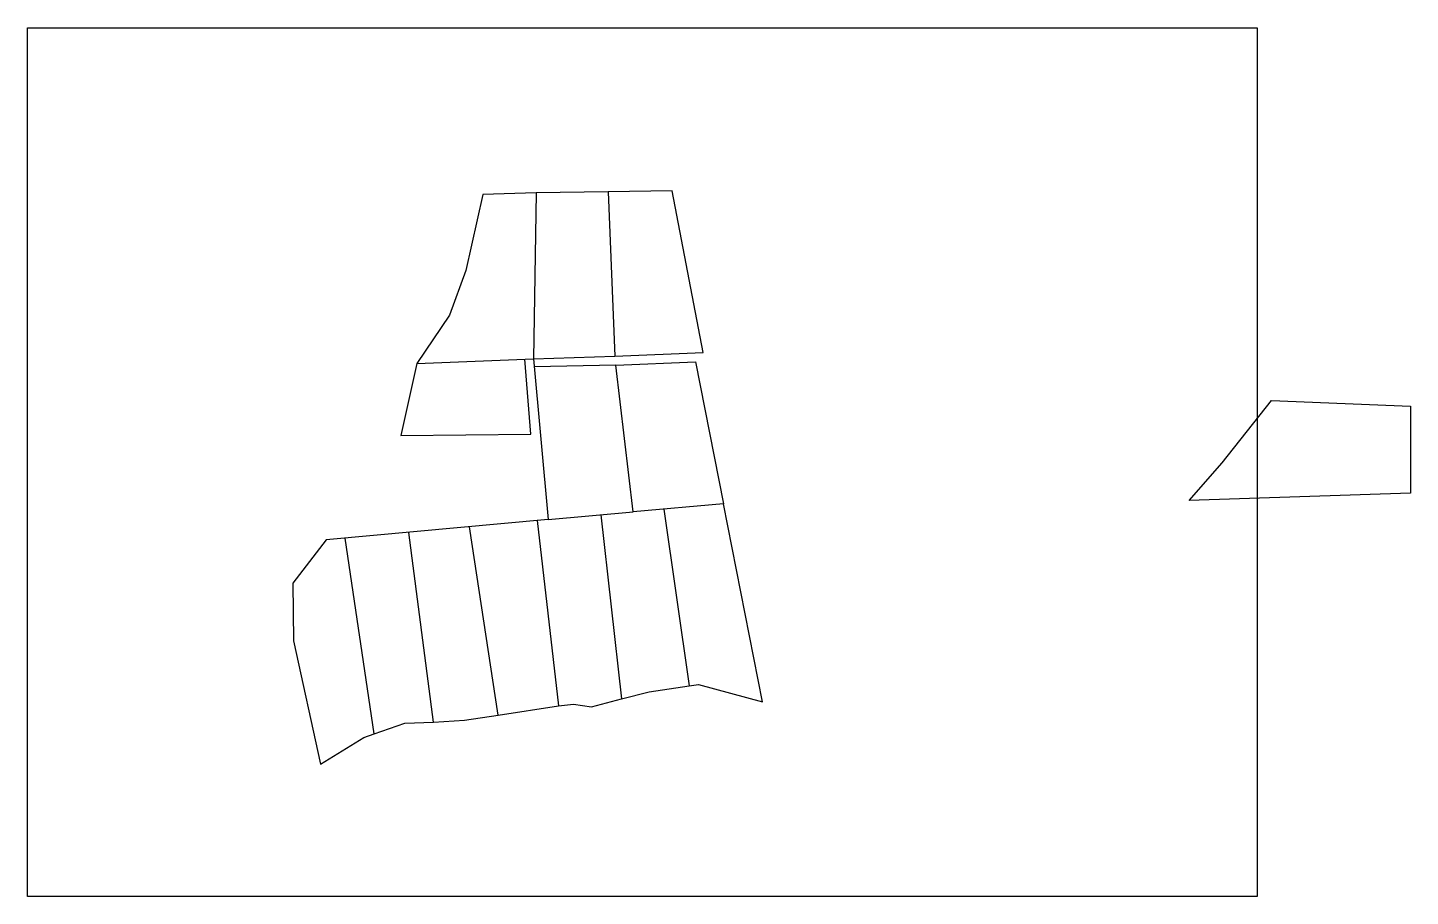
# Model space of a CAD drawing. Header units: millimetres. Extents: x 150366 to 150845, y 179353 to 179654.
import ezdxf

# ---------------------------------------------------------------- set-up
doc = ezdxf.new("R2010")
doc.units = ezdxf.units.MM
doc.header["$LTSCALE"] = 0.5
picture_1 = doc.add_image_def('image1.jpg', size_in_pixel=(1192, 842))

msp = doc.modelspace()

# ---------------------------------------------------------------- linework, layer by layer
for p, q in [((150523.5, 179595.8), (150517.6, 179569.5)), ((150542, 179596.4), (150523.5, 179595.8)), ((150542, 179596.4), (150541.1, 179539)), ((150566.9, 179596.7), (150542, 179596.4)), ((150589.1, 179597.1), (150566.9, 179596.7)), ((150566.9, 179596.7), (150569.2, 179539.9)), ((150599.79, 179541.14), (150589.1, 179597.1)), ((150517.6, 179569.5), (150512, 179554.1)), ((150512, 179554.1), (150500.7, 179537.3)), ((150569.2, 179539.9), (150599.79, 179541.14)), ((150500.7, 179537.3), (150495.2, 179512.4)), ((150500.7, 179537.3), (150541.1, 179539)), ((150540.2, 179512.9), (150538.11, 179538.87)), ((150541.1, 179539), (150569.2, 179539.9)), ((150541.1, 179539), (150546.1, 179483.4)), ((150569.6, 179536.8), (150541.35, 179536.2)), ((150569.6, 179536.8), (150597.2, 179537.9)), ((150575.59, 179486.05), (150569.6, 179536.8)), ((150597.2, 179537.9), (150606.8, 179488.8)), ((150779.45, 179502.97), (150796.52, 179524.58)), ((150796.52, 179524.58), (150844.56, 179522.54)), ((150844.56, 179522.54), (150844.56, 179492.54)), ((150495.2, 179512.4), (150540.2, 179512.9)), ((150768, 179490), (150779.45, 179502.97)), ((150606.8, 179488.8), (150575.59, 179486.05)), ((150620.3, 179420.3), (150606.8, 179488.8)), ((150844.56, 179492.54), (150768, 179490)), ((150546.1, 179483.4), (150469.3, 179476.3)), ((150546.1, 179483.4), (150575.59, 179486.05)), ((150564.39, 179485.04), (150571.5, 179421.3)), ((150586.19, 179486.99), (150595, 179425.8)), ((150506.5, 179413.3), (150497.88, 179478.94)), ((150528.8, 179415.7), (150518.9, 179480.89)), ((150542.3, 179483.05), (150549.7, 179418.9)), ((150469.3, 179476.3), (150457.8, 179461.3)), ((150485.9, 179409.2), (150475.91, 179476.91)), ((150457.8, 179461.3), (150458, 179441.4)), ((150458, 179441.4), (150467.3, 179398.7)), ((150581.1, 179423.7), (150595, 179425.8)), ((150595, 179425.8), (150598.19, 179426.26)), ((150598.19, 179426.26), (150620.3, 179420.3)), ((150561.2, 179418.6), (150571.5, 179421.3)), ((150571.5, 179421.3), (150581.1, 179423.7)), ((150528.8, 179415.7), (150549.7, 179418.9)), ((150549.7, 179418.9), (150554.92, 179419.5)), ((150554.92, 179419.5), (150561.2, 179418.6)), ((150485.9, 179409.2), (150496.5, 179412.9)), ((150496.5, 179412.9), (150506.5, 179413.3)), ((150506.5, 179413.3), (150517.2, 179413.9)), ((150517.2, 179413.9), (150528.8, 179415.7)), ((150467.3, 179398.7), (150482.3, 179408)), ((150482.3, 179408), (150485.9, 179409.2))]:
    msp.add_line(p, q)

# ---------------------------------------------------------------- pictures from other files: only their frames are drawn
image = msp.add_image(picture_1, insert=(150366, 179353), size_in_units=(425.49, 300.55))
image.dxf.flags = 7

doc.saveas('drawing.dxf')
